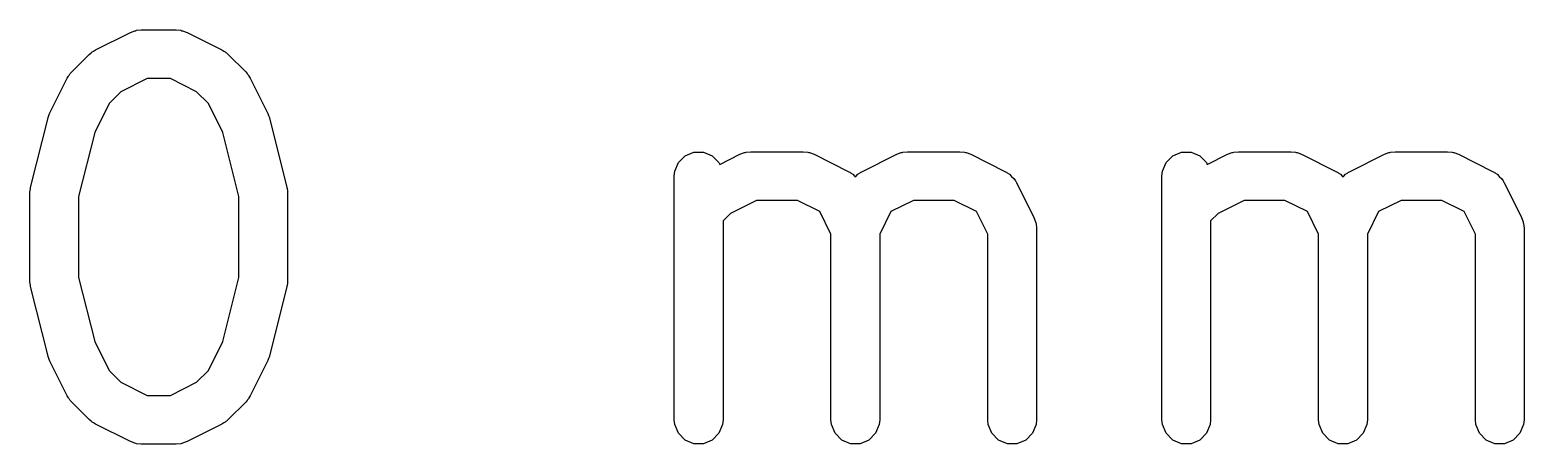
# Model space of a CAD drawing. Header units: inches. Extents: x -2.6 to 7.6, y 0.3 to 5.2.
# Drawn here: x 7.3716 to 7.6129, y 4.6046 to 4.6715 of the extents above; entities that cross this region are included whole.
import ezdxf

# ---------------------------------------------------------------- set-up
doc = ezdxf.new("R2010")
doc.units = ezdxf.units.IN
doc.header["$MEASUREMENT"] = 0
doc.layers.add('BLACK', color=250, linetype='CONTINUOUS')

msp = doc.modelspace()

# ---------------------------------------------------------------- linework, layer by layer
at = {"layer": 'BLACK', "linetype": 'CONTINUOUS'}
for p, q in [((7.38785, 4.67112), (7.38857, 4.67139)), ((7.38857, 4.67139), (7.38871, 4.6714)), ((7.38871, 4.6714), (7.38884, 4.67146)), ((7.38884, 4.67146), (7.38961, 4.67153)), ((7.38961, 4.67153), (7.39524, 4.67153)), ((7.39524, 4.67153), (7.396, 4.67146)), ((7.396, 4.67146), (7.39614, 4.6714)), ((7.39614, 4.6714), (7.39628, 4.67139)), ((7.39628, 4.67139), (7.397, 4.67112)), ((7.38223, 4.66831), (7.38785, 4.67112)), ((7.397, 4.67112), (7.40262, 4.66831)), ((7.37839, 4.66476), (7.3812, 4.66757)), ((7.3812, 4.66757), (7.38151, 4.66782)), ((7.38151, 4.66782), (7.38157, 4.6679)), ((7.38157, 4.6679), (7.38169, 4.66797)), ((7.38169, 4.66797), (7.3818, 4.66806)), ((7.3818, 4.66806), (7.3819, 4.6681)), ((7.3819, 4.6681), (7.38223, 4.66831)), ((7.40262, 4.66831), (7.40295, 4.6681)), ((7.40295, 4.6681), (7.40305, 4.66806)), ((7.40305, 4.66806), (7.40316, 4.66797)), ((7.40316, 4.66797), (7.40327, 4.6679)), ((7.40327, 4.6679), (7.40334, 4.66782)), ((7.40334, 4.66782), (7.40364, 4.66757)), ((7.40364, 4.66757), (7.40646, 4.66476)), ((7.37765, 4.66373), (7.37786, 4.66406)), ((7.37786, 4.66406), (7.3779, 4.66416)), ((7.3779, 4.66416), (7.37799, 4.66427)), ((7.37799, 4.66427), (7.37807, 4.66439)), ((7.37807, 4.66439), (7.37814, 4.66446)), ((7.37814, 4.66446), (7.37839, 4.66476)), ((7.40646, 4.66476), (7.4067, 4.66446)), ((7.4067, 4.66446), (7.40678, 4.66439)), ((7.40678, 4.66439), (7.40686, 4.66427)), ((7.40686, 4.66427), (7.40695, 4.66416)), ((7.40695, 4.66416), (7.40699, 4.66406)), ((7.40699, 4.66406), (7.40719, 4.66373)), ((7.37484, 4.65811), (7.37765, 4.66373)), ((7.39054, 4.66366), (7.38632, 4.66155)), ((7.39431, 4.66366), (7.39054, 4.66366)), ((7.39853, 4.66155), (7.39431, 4.66366)), ((7.40719, 4.66373), (7.41001, 4.65811)), ((7.38441, 4.65964), (7.38208, 4.65497)), ((7.38632, 4.66155), (7.38441, 4.65964)), ((7.40044, 4.65964), (7.39853, 4.66155)), ((7.40277, 4.65497), (7.40044, 4.65964)), ((7.37173, 4.64605), (7.37454, 4.6573)), ((7.37454, 4.6573), (7.37456, 4.65736)), ((7.37456, 4.65736), (7.37457, 4.65739)), ((7.37457, 4.65739), (7.37469, 4.65771)), ((7.37469, 4.65771), (7.3748, 4.65803)), ((7.3748, 4.65803), (7.37482, 4.65805)), ((7.37482, 4.65805), (7.37484, 4.65811)), ((7.41001, 4.65811), (7.41003, 4.65805)), ((7.41003, 4.65805), (7.41004, 4.65803)), ((7.41004, 4.65803), (7.41016, 4.65771)), ((7.41016, 4.65771), (7.41028, 4.65739)), ((7.41028, 4.65739), (7.41028, 4.65736)), ((7.41028, 4.65736), (7.4103, 4.6573)), ((7.4103, 4.6573), (7.41312, 4.64605)), ((7.38208, 4.65497), (7.37949, 4.64462)), ((7.40536, 4.64462), (7.40277, 4.65497)), ((7.47574, 4.64868), (7.47633, 4.6501)), ((7.47633, 4.6501), (7.47741, 4.65119)), ((7.47741, 4.65119), (7.47883, 4.65177)), ((7.47883, 4.65177), (7.48037, 4.65177)), ((7.48037, 4.65177), (7.48179, 4.65119)), ((7.48179, 4.65119), (7.48287, 4.6501)), ((7.48287, 4.6501), (7.483, 4.6498)), ((7.483, 4.6498), (7.48628, 4.65143)), ((7.48628, 4.65143), (7.487, 4.65171)), ((7.487, 4.65171), (7.48714, 4.65172)), ((7.48714, 4.65172), (7.48727, 4.65177)), ((7.48727, 4.65177), (7.48804, 4.65185)), ((7.48804, 4.65185), (7.49647, 4.65185)), ((7.49647, 4.65185), (7.49724, 4.65177)), ((7.49724, 4.65177), (7.49737, 4.65172)), ((7.49737, 4.65172), (7.49751, 4.65171)), ((7.49751, 4.65171), (7.49823, 4.65143)), ((7.49823, 4.65143), (7.50386, 4.64862)), ((7.50596, 4.64862), (7.51159, 4.65143)), ((7.51159, 4.65143), (7.51231, 4.65171)), ((7.51231, 4.65171), (7.51245, 4.65172)), ((7.51245, 4.65172), (7.51258, 4.65177)), ((7.51258, 4.65177), (7.51335, 4.65185)), ((7.51335, 4.65185), (7.52178, 4.65185)), ((7.52178, 4.65185), (7.52255, 4.65177)), ((7.52255, 4.65177), (7.52268, 4.65172)), ((7.52268, 4.65172), (7.52282, 4.65171)), ((7.52282, 4.65171), (7.52354, 4.65143)), ((7.52354, 4.65143), (7.52917, 4.64862)), ((7.55448, 4.64868), (7.55507, 4.6501)), ((7.55507, 4.6501), (7.55615, 4.65119)), ((7.55615, 4.65119), (7.55757, 4.65177)), ((7.55757, 4.65177), (7.55911, 4.65177)), ((7.55911, 4.65177), (7.56053, 4.65119)), ((7.56053, 4.65119), (7.56161, 4.6501)), ((7.56161, 4.6501), (7.56174, 4.6498)), ((7.56174, 4.6498), (7.56502, 4.65143)), ((7.56502, 4.65143), (7.56574, 4.65171)), ((7.56574, 4.65171), (7.56588, 4.65172)), ((7.56588, 4.65172), (7.56601, 4.65177)), ((7.56601, 4.65177), (7.56678, 4.65185)), ((7.56678, 4.65185), (7.57521, 4.65185)), ((7.57521, 4.65185), (7.57598, 4.65177)), ((7.57598, 4.65177), (7.57611, 4.65172)), ((7.57611, 4.65172), (7.57625, 4.65171)), ((7.57625, 4.65171), (7.57697, 4.65143)), ((7.57697, 4.65143), (7.5826, 4.64862)), ((7.5847, 4.64862), (7.59033, 4.65143)), ((7.59033, 4.65143), (7.59105, 4.65171)), ((7.59105, 4.65171), (7.59119, 4.65172)), ((7.59119, 4.65172), (7.59132, 4.65177)), ((7.59132, 4.65177), (7.59209, 4.65185)), ((7.59209, 4.65185), (7.60052, 4.65185)), ((7.60052, 4.65185), (7.60129, 4.65177)), ((7.60129, 4.65177), (7.60142, 4.65172)), ((7.60142, 4.65172), (7.60156, 4.65171)), ((7.60156, 4.65171), (7.60228, 4.65143)), ((7.60228, 4.65143), (7.60791, 4.64862)), ((7.47566, 4.64791), (7.47574, 4.64868)), ((7.47566, 4.60854), (7.47566, 4.64791)), ((7.50386, 4.64862), (7.50399, 4.64854)), ((7.50399, 4.64854), (7.50405, 4.64852)), ((7.50405, 4.64852), (7.50412, 4.64846)), ((7.50412, 4.64846), (7.50451, 4.64821)), ((7.50451, 4.64821), (7.50484, 4.64784)), ((7.50484, 4.64784), (7.50491, 4.64777)), ((7.50491, 4.64777), (7.50498, 4.64784)), ((7.50498, 4.64784), (7.50531, 4.64821)), ((7.50531, 4.64821), (7.5057, 4.64846)), ((7.5057, 4.64846), (7.50577, 4.64852)), ((7.50577, 4.64852), (7.50583, 4.64854)), ((7.50583, 4.64854), (7.50596, 4.64862)), ((7.52917, 4.64862), (7.5293, 4.64854)), ((7.5293, 4.64854), (7.52936, 4.64852)), ((7.52936, 4.64852), (7.52943, 4.64846)), ((7.52943, 4.64846), (7.52982, 4.64821)), ((7.52982, 4.64821), (7.53014, 4.64784)), ((7.53014, 4.64784), (7.53052, 4.64751)), ((7.53052, 4.64751), (7.53076, 4.64713)), ((7.53076, 4.64713), (7.53083, 4.64705)), ((7.5544, 4.64791), (7.55448, 4.64868)), ((7.5544, 4.60854), (7.5544, 4.64791)), ((7.5826, 4.64862), (7.58273, 4.64854)), ((7.58273, 4.64854), (7.58279, 4.64852)), ((7.58279, 4.64852), (7.58286, 4.64846)), ((7.58286, 4.64846), (7.58325, 4.64821)), ((7.58325, 4.64821), (7.58358, 4.64784)), ((7.58358, 4.64784), (7.58365, 4.64777)), ((7.58365, 4.64777), (7.58372, 4.64784)), ((7.58372, 4.64784), (7.58405, 4.64821)), ((7.58405, 4.64821), (7.58444, 4.64846)), ((7.58444, 4.64846), (7.58451, 4.64852)), ((7.58451, 4.64852), (7.58457, 4.64854)), ((7.58457, 4.64854), (7.5847, 4.64862)), ((7.60791, 4.64862), (7.60804, 4.64854)), ((7.60804, 4.64854), (7.6081, 4.64852)), ((7.6081, 4.64852), (7.60817, 4.64846)), ((7.60817, 4.64846), (7.60856, 4.64821)), ((7.60856, 4.64821), (7.60888, 4.64784)), ((7.60888, 4.64784), (7.60926, 4.64751)), ((7.60926, 4.64751), (7.6095, 4.64713)), ((7.6095, 4.64713), (7.60957, 4.64705)), ((7.37161, 4.6451), (7.37163, 4.64523)), ((7.37161, 4.63104), (7.37161, 4.6451)), ((7.37162, 4.64529), (7.37166, 4.64558)), ((7.37163, 4.64523), (7.37162, 4.64529)), ((7.37166, 4.64558), (7.37169, 4.64587)), ((7.37169, 4.64587), (7.37171, 4.64592)), ((7.37171, 4.64592), (7.37173, 4.64605)), ((7.41312, 4.64605), (7.41314, 4.64592)), ((7.41314, 4.64592), (7.41316, 4.64587)), ((7.41316, 4.64587), (7.41319, 4.64558)), ((7.41319, 4.64558), (7.41323, 4.64529)), ((7.41323, 4.64529), (7.41322, 4.64523)), ((7.41322, 4.64523), (7.41323, 4.6451)), ((7.41323, 4.6451), (7.41323, 4.63104)), ((7.53083, 4.64705), (7.53085, 4.64699)), ((7.53085, 4.64699), (7.53093, 4.64686)), ((7.53093, 4.64686), (7.53374, 4.64124)), ((7.60957, 4.64705), (7.60959, 4.64699)), ((7.60959, 4.64699), (7.60967, 4.64686)), ((7.60967, 4.64686), (7.61248, 4.64124)), ((7.37949, 4.64462), (7.37949, 4.63152)), ((7.40536, 4.63152), (7.40536, 4.64462)), ((7.48897, 4.64398), (7.48474, 4.64186)), ((7.49554, 4.64398), (7.48897, 4.64398)), ((7.49916, 4.64217), (7.49554, 4.64398)), ((7.51428, 4.64398), (7.51066, 4.64217)), ((7.52085, 4.64398), (7.51428, 4.64398)), ((7.52447, 4.64217), (7.52085, 4.64398)), ((7.56771, 4.64398), (7.56348, 4.64186)), ((7.57428, 4.64398), (7.56771, 4.64398)), ((7.5779, 4.64217), (7.57428, 4.64398)), ((7.59302, 4.64398), (7.5894, 4.64217)), ((7.59959, 4.64398), (7.59302, 4.64398)), ((7.60321, 4.64217), (7.59959, 4.64398)), ((7.48474, 4.64186), (7.48354, 4.64066)), ((7.48354, 4.64066), (7.48354, 4.60854)), ((7.50097, 4.63855), (7.49916, 4.64217)), ((7.51066, 4.64217), (7.50885, 4.63855)), ((7.52628, 4.63855), (7.52447, 4.64217)), ((7.53374, 4.64124), (7.53402, 4.64052)), ((7.53402, 4.64052), (7.53403, 4.64037)), ((7.53403, 4.64037), (7.53408, 4.64024)), ((7.53408, 4.64024), (7.53416, 4.63948)), ((7.56348, 4.64186), (7.56228, 4.64066)), ((7.56228, 4.64066), (7.56228, 4.60854)), ((7.57971, 4.63855), (7.5779, 4.64217)), ((7.5894, 4.64217), (7.58759, 4.63855)), ((7.60502, 4.63855), (7.60321, 4.64217)), ((7.61248, 4.64124), (7.61276, 4.64052)), ((7.61276, 4.64052), (7.61277, 4.64037)), ((7.61277, 4.64037), (7.61282, 4.64024)), ((7.61282, 4.64024), (7.6129, 4.63948)), ((7.50097, 4.60854), (7.50097, 4.63855)), ((7.50885, 4.63855), (7.50885, 4.60854)), ((7.52628, 4.60854), (7.52628, 4.63855)), ((7.53416, 4.63948), (7.53416, 4.60854)), ((7.57971, 4.60854), (7.57971, 4.63855)), ((7.58759, 4.63855), (7.58759, 4.60854)), ((7.60502, 4.60854), (7.60502, 4.63855)), ((7.6129, 4.63948), (7.6129, 4.60854)), ((7.37163, 4.63091), (7.37161, 4.63104)), ((7.37162, 4.63085), (7.37163, 4.63091)), ((7.37166, 4.63056), (7.37162, 4.63085)), ((7.37169, 4.63027), (7.37166, 4.63056)), ((7.37171, 4.63022), (7.37169, 4.63027)), ((7.37173, 4.63008), (7.37171, 4.63022)), ((7.37949, 4.63152), (7.38208, 4.62117)), ((7.40277, 4.62116), (7.40536, 4.63152)), ((7.41314, 4.63022), (7.41312, 4.63008)), ((7.41316, 4.63027), (7.41314, 4.63022)), ((7.41319, 4.63056), (7.41316, 4.63027)), ((7.41323, 4.63085), (7.41319, 4.63056)), ((7.41323, 4.63104), (7.41322, 4.63091)), ((7.41322, 4.63091), (7.41323, 4.63085)), ((7.37454, 4.61884), (7.37173, 4.63008)), ((7.41312, 4.63008), (7.4103, 4.61884)), ((7.38208, 4.62117), (7.38441, 4.6165)), ((7.40044, 4.6165), (7.40277, 4.62116)), ((7.37456, 4.61878), (7.37454, 4.61884)), ((7.37457, 4.61875), (7.37456, 4.61878)), ((7.37469, 4.61843), (7.37457, 4.61875)), ((7.3748, 4.61811), (7.37469, 4.61843)), ((7.41016, 4.61843), (7.41004, 4.61811)), ((7.41028, 4.61875), (7.41016, 4.61843)), ((7.4103, 4.61884), (7.41028, 4.61878)), ((7.41028, 4.61878), (7.41028, 4.61875)), ((7.37482, 4.61809), (7.3748, 4.61811)), ((7.37484, 4.61803), (7.37482, 4.61809)), ((7.37765, 4.61241), (7.37484, 4.61803)), ((7.38441, 4.6165), (7.38632, 4.61459)), ((7.39853, 4.61459), (7.40044, 4.6165)), ((7.41001, 4.61803), (7.40719, 4.61241)), ((7.41003, 4.61809), (7.41001, 4.61803)), ((7.41004, 4.61811), (7.41003, 4.61809)), ((7.38632, 4.61459), (7.39054, 4.61248)), ((7.39431, 4.61248), (7.39853, 4.61459)), ((7.37786, 4.61208), (7.37765, 4.61241)), ((7.3779, 4.61198), (7.37786, 4.61208)), ((7.37799, 4.61187), (7.3779, 4.61198)), ((7.37807, 4.61175), (7.37799, 4.61187)), ((7.37814, 4.61168), (7.37807, 4.61175)), ((7.37839, 4.61138), (7.37814, 4.61168)), ((7.3812, 4.60857), (7.37839, 4.61138)), ((7.39054, 4.61248), (7.39431, 4.61248)), ((7.40646, 4.61138), (7.40364, 4.60857)), ((7.4067, 4.61168), (7.40646, 4.61138)), ((7.40678, 4.61175), (7.4067, 4.61168)), ((7.40686, 4.61187), (7.40678, 4.61175)), ((7.40695, 4.61198), (7.40686, 4.61187)), ((7.40699, 4.61208), (7.40695, 4.61198)), ((7.40719, 4.61241), (7.40699, 4.61208)), ((7.38151, 4.60832), (7.3812, 4.60857)), ((7.40364, 4.60857), (7.40334, 4.60832)), ((7.47574, 4.60777), (7.47566, 4.60854)), ((7.48354, 4.60854), (7.48346, 4.60777)), ((7.50105, 4.60777), (7.50097, 4.60854)), ((7.50885, 4.60854), (7.50877, 4.60777)), ((7.52636, 4.60777), (7.52628, 4.60854)), ((7.53416, 4.60854), (7.53408, 4.60777)), ((7.55448, 4.60777), (7.5544, 4.60854)), ((7.56228, 4.60854), (7.5622, 4.60777)), ((7.57979, 4.60777), (7.57971, 4.60854)), ((7.58759, 4.60854), (7.58751, 4.60777)), ((7.6051, 4.60777), (7.60502, 4.60854)), ((7.6129, 4.60854), (7.61282, 4.60777)), ((7.38157, 4.60824), (7.38151, 4.60832)), ((7.38169, 4.60817), (7.38157, 4.60824)), ((7.3818, 4.60808), (7.38169, 4.60817)), ((7.3819, 4.60804), (7.3818, 4.60808)), ((7.38223, 4.60783), (7.3819, 4.60804)), ((7.38785, 4.60502), (7.38223, 4.60783)), ((7.40262, 4.60783), (7.397, 4.60502)), ((7.40295, 4.60804), (7.40262, 4.60783)), ((7.40305, 4.60808), (7.40295, 4.60804)), ((7.40316, 4.60817), (7.40305, 4.60808)), ((7.40327, 4.60824), (7.40316, 4.60817)), ((7.40334, 4.60832), (7.40327, 4.60824)), ((7.47633, 4.60635), (7.47574, 4.60777)), ((7.47741, 4.60527), (7.47633, 4.60635)), ((7.48287, 4.60635), (7.48179, 4.60527)), ((7.48346, 4.60777), (7.48287, 4.60635)), ((7.50164, 4.60635), (7.50105, 4.60777)), ((7.50272, 4.60527), (7.50164, 4.60635)), ((7.50818, 4.60635), (7.5071, 4.60527)), ((7.50877, 4.60777), (7.50818, 4.60635)), ((7.52695, 4.60635), (7.52636, 4.60777)), ((7.52803, 4.60527), (7.52695, 4.60635)), ((7.53349, 4.60635), (7.53241, 4.60527)), ((7.53408, 4.60777), (7.53349, 4.60635)), ((7.55507, 4.60635), (7.55448, 4.60777)), ((7.55615, 4.60527), (7.55507, 4.60635)), ((7.56161, 4.60635), (7.56053, 4.60527)), ((7.5622, 4.60777), (7.56161, 4.60635)), ((7.58038, 4.60635), (7.57979, 4.60777)), ((7.58146, 4.60527), (7.58038, 4.60635)), ((7.58692, 4.60635), (7.58584, 4.60527)), ((7.58751, 4.60777), (7.58692, 4.60635)), ((7.60569, 4.60635), (7.6051, 4.60777)), ((7.60677, 4.60527), (7.60569, 4.60635)), ((7.61223, 4.60635), (7.61115, 4.60527)), ((7.61282, 4.60777), (7.61223, 4.60635)), ((7.38857, 4.60475), (7.38785, 4.60502)), ((7.38871, 4.60473), (7.38857, 4.60475)), ((7.38884, 4.60468), (7.38871, 4.60473)), ((7.38961, 4.60461), (7.38884, 4.60468)), ((7.39524, 4.60461), (7.38961, 4.60461)), ((7.396, 4.60468), (7.39524, 4.60461)), ((7.39614, 4.60473), (7.396, 4.60468)), ((7.39628, 4.60475), (7.39614, 4.60473)), ((7.397, 4.60502), (7.39628, 4.60475)), ((7.47883, 4.60468), (7.47741, 4.60527)), ((7.48037, 4.60468), (7.47883, 4.60468)), ((7.48179, 4.60527), (7.48037, 4.60468)), ((7.50414, 4.60468), (7.50272, 4.60527)), ((7.50568, 4.60468), (7.50414, 4.60468)), ((7.5071, 4.60527), (7.50568, 4.60468)), ((7.52945, 4.60468), (7.52803, 4.60527)), ((7.53099, 4.60468), (7.52945, 4.60468)), ((7.53241, 4.60527), (7.53099, 4.60468)), ((7.55757, 4.60468), (7.55615, 4.60527)), ((7.55911, 4.60468), (7.55757, 4.60468)), ((7.56053, 4.60527), (7.55911, 4.60468)), ((7.58288, 4.60468), (7.58146, 4.60527)), ((7.58442, 4.60468), (7.58288, 4.60468)), ((7.58584, 4.60527), (7.58442, 4.60468)), ((7.60819, 4.60468), (7.60677, 4.60527)), ((7.60973, 4.60468), (7.60819, 4.60468)), ((7.61115, 4.60527), (7.60973, 4.60468))]:
    msp.add_line(p, q, dxfattribs=at)

doc.saveas('drawing.dxf')
